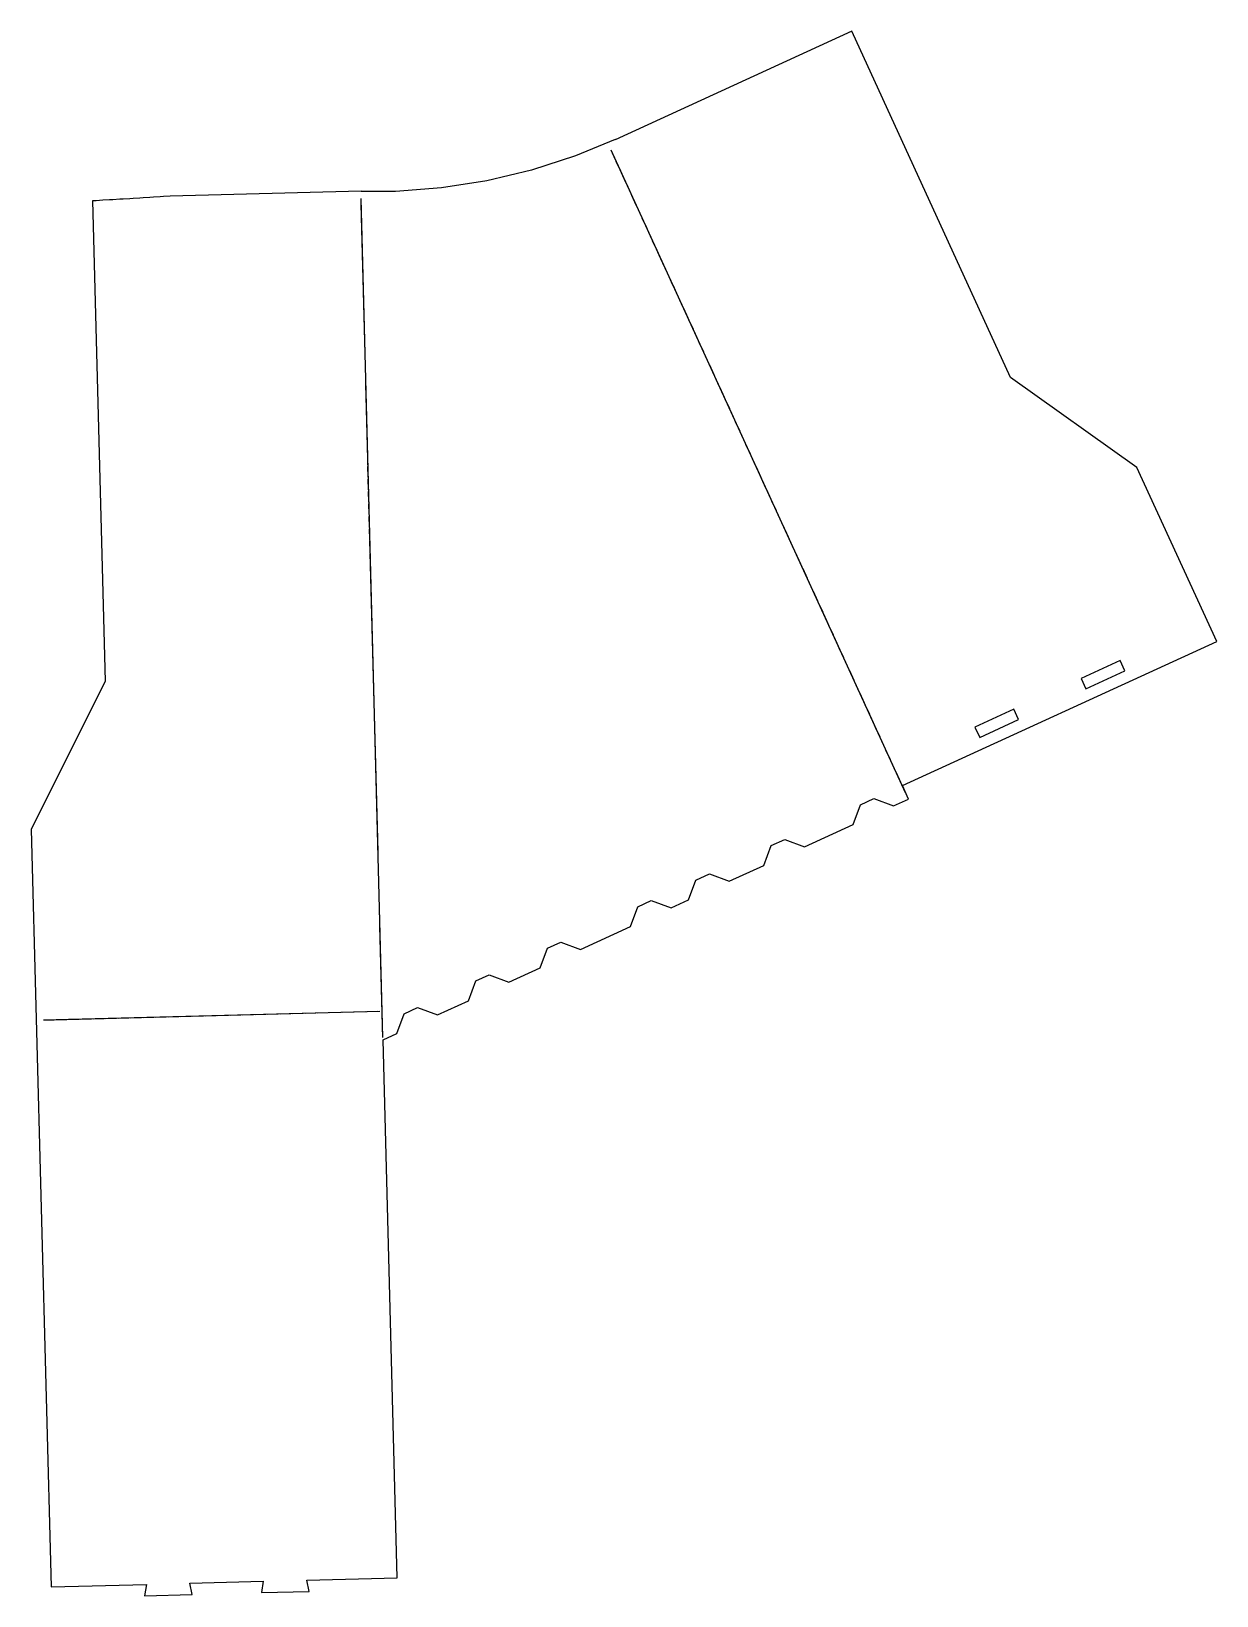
# Model space of a CAD drawing. Header units: metres. Extents: x 0 to 333, y 0 to 440.
import ezdxf

# ---------------------------------------------------------------- set-up
doc = ezdxf.new("R2010")
doc.units = ezdxf.units.M

msp = doc.modelspace()

# ---------------------------------------------------------------- linework, layer by layer
at = {"layer": 'CUT'}
for points in [[(-0.07546, 215.36181), (5.47448, 2.41284), (32.27508, 3.11132), (31.79354, -0.07731), (45.16802, 0.27126), (44.52105, 3.43048), (65.12368, 3.96743), (64.64215, 0.7788), (78.01663, 1.12737), (77.36966, 4.28659), (102.79572, 4.94925), (98.85402, 156.19073), (102.69893, 157.95226), (104.76792, 163.51996), (108.52978, 165.24344), (114.09748, 163.17445), (122.82087, 167.17104), (124.88986, 172.73874), (128.65172, 174.46222), (134.21942, 172.39323), (142.94282, 176.38982), (145.0118, 181.95752), (148.77366, 183.681), (154.34136, 181.61201), (168.39844, 188.0522), (170.46743, 193.6199), (174.22928, 195.34338), (179.79699, 193.27439), (184.71675, 195.52836), (186.78574, 201.09606), (190.5476, 202.81954), (196.1153, 200.75055), (205.89383, 205.23055), (207.96282, 210.79825), (211.72468, 212.52173), (217.29238, 210.45274), (230.94333, 216.70686), (233.01232, 222.27457), (236.77417, 223.99804), (242.34187, 221.92906), (246.55211, 223.85796), (244.80275, 227.6763), (333.17404, 268.16322), (310.74515, 317.11903), (275.17428, 342.38422), (230.58277, 439.71466), (164.04077, 409.22874), (164.02667, 409.26117), (152.89989, 404.68027), (140.58932, 400.70369), (128.00599, 397.69984), (115.22664, 395.68704), (102.32919, 394.67756), (92.63851, 394.67756), (92.6363, 394.76221), (38.96699, 393.36347), (37.07449, 393.24447), (36.12892, 393.18526), (34.23774, 393.06734), (33.29213, 393.00863), (31.40089, 392.89168), (30.45525, 392.83344), (28.56394, 392.71744), (27.61827, 392.65967), (25.7269, 392.5446), (24.7812, 392.48729), (22.88976, 392.37313), (21.94403, 392.31627), (20.05254, 392.20299), (18.16101, 392.0903), (17.1428, 392.02987), (20.66195, 257.0016), (-0.07546, 215.36181)], [(295.06806, 257.79983), (296.41131, 254.86789), (307.36632, 259.88688), (306.02307, 262.81882), (295.06806, 257.79983)], [(265.19428, 244.11329), (266.53754, 241.18135), (277.49255, 246.20034), (276.14929, 249.13228), (265.19428, 244.11329)]]:
    msp.add_lwpolyline(points, close=True, dxfattribs=at)
at = {"layer": 'SCORE'}
for p, q in [((162.84043, 406.39641), (164.08997, 403.66902)), ((164.29823, 403.21445), (165.54777, 400.48707)), ((165.75603, 400.0325), (167.00557, 397.30511)), ((167.21382, 396.85055), (168.46337, 394.12316)), ((92.65144, 391.30279), (92.61539, 392.68596)), ((168.67162, 393.6686), (169.92116, 390.94121)), ((92.74263, 387.80398), (92.66447, 390.80296)), ((92.83381, 384.30517), (92.75565, 387.30415)), ((170.12942, 390.48664), (171.37896, 387.75925)), ((171.58722, 387.30469), (172.83676, 384.5773)), ((92.925, 380.80635), (92.84684, 383.80534)), ((173.04502, 384.12274), (174.29456, 381.39535)), ((93.01619, 377.30754), (92.93803, 380.30652)), ((174.50281, 380.94078), (175.75235, 378.21339)), ((93.10737, 373.80873), (93.02921, 376.80771)), ((175.96061, 377.75883), (177.21015, 375.03144)), ((177.41841, 374.57688), (178.66795, 371.84949)), ((93.19856, 370.30992), (93.1204, 373.3089)), ((93.28975, 366.81111), (93.21159, 369.81009)), ((178.87621, 371.39492), (180.12575, 368.66753)), ((93.38093, 363.31229), (93.30277, 366.31128)), ((180.334, 368.21297), (181.58355, 365.48558)), ((181.7918, 365.03102), (183.04134, 362.30363)), ((93.47212, 359.81348), (93.39396, 362.81246)), ((183.2496, 361.84906), (184.49914, 359.12168)), ((93.56331, 356.31467), (93.48515, 359.31365)), ((184.7074, 358.66711), (185.95694, 355.93972)), ((93.6545, 352.81586), (93.57634, 355.81484)), ((93.74568, 349.31705), (93.66752, 352.31603)), ((186.1652, 355.48516), (187.41474, 352.75777)), ((187.62299, 352.3032), (188.87253, 349.57582)), ((93.83687, 345.81824), (93.75871, 348.81722)), ((189.08079, 349.12125), (190.33033, 346.39386)), ((93.92806, 342.31942), (93.8499, 345.31841)), ((190.53859, 345.9393), (191.78813, 343.21191)), ((94.01924, 338.82061), (93.94108, 341.81959)), ((191.99639, 342.75735), (193.24593, 340.02996)), ((193.45418, 339.57539), (194.70373, 336.848)), ((94.11043, 335.3218), (94.03227, 338.32078)), ((94.20162, 331.82299), (94.12346, 334.82197)), ((194.91198, 336.39344), (196.16152, 333.66605)), ((94.29281, 328.32418), (94.21464, 331.32316)), ((196.36978, 333.21149), (197.61932, 330.4841)), ((197.82758, 330.02953), (199.07712, 327.30214)), ((94.38399, 324.82536), (94.30583, 327.82435)), ((199.28538, 326.84758), (200.53492, 324.12019)), ((94.47518, 321.32655), (94.39702, 324.32553)), ((200.74317, 323.66563), (201.99271, 320.93824)), ((94.56637, 317.82774), (94.48821, 320.82672)), ((94.65755, 314.32893), (94.57939, 317.32791)), ((202.20097, 320.48367), (203.45051, 317.75629)), ((203.65877, 317.30172), (204.90831, 314.57433)), ((94.74874, 310.83012), (94.67058, 313.8291)), ((205.11657, 314.11977), (206.36611, 311.39238)), ((94.83993, 307.3313), (94.76177, 310.33029)), ((206.57436, 310.93781), (207.82391, 308.21043)), ((94.93111, 303.83249), (94.85295, 306.83147)), ((208.03216, 307.75586), (209.2817, 305.02847)), ((209.48996, 304.57391), (210.7395, 301.84652)), ((95.0223, 300.33368), (94.94414, 303.33266)), ((95.11349, 296.83487), (95.03533, 299.83385)), ((210.94776, 301.39195), (212.1973, 298.66457)), ((95.20468, 293.33606), (95.12652, 296.33504)), ((212.40556, 298.21), (213.6551, 295.48261)), ((213.86335, 295.02805), (215.11289, 292.30066)), ((95.29586, 289.83724), (95.2177, 292.83623)), ((215.32115, 291.8461), (216.57069, 289.11871)), ((95.38705, 286.33843), (95.30889, 289.33741)), ((216.77895, 288.66414), (218.02849, 285.93675)), ((95.47824, 282.83962), (95.40008, 285.8386)), ((95.56942, 279.34081), (95.49126, 282.33979)), ((218.23675, 285.48219), (219.48629, 282.7548)), ((219.69454, 282.30024), (220.94409, 279.57285)), ((95.66061, 275.842), (95.58245, 278.84098)), ((221.15234, 279.11828), (222.40188, 276.39089)), ((95.7518, 272.34318), (95.67364, 275.34217)), ((222.61014, 275.93633), (223.85968, 273.20894)), ((224.06794, 272.75438), (225.31748, 270.02699)), ((95.84299, 268.84437), (95.76482, 271.84335)), ((95.93417, 265.34556), (95.85601, 268.34454)), ((225.52574, 269.57242), (226.77528, 266.84504)), ((96.02536, 261.84675), (95.9472, 264.84573)), ((226.98353, 266.39047), (228.23307, 263.66308)), ((96.11655, 258.34794), (96.03839, 261.34692)), ((228.44133, 263.20852), (229.69087, 260.48113)), ((229.89913, 260.02656), (231.14867, 257.29918)), ((96.20773, 254.84913), (96.12957, 257.84811)), ((231.35693, 256.84461), (232.60647, 254.11722)), ((96.29892, 251.35031), (96.22076, 254.34929)), ((96.39011, 247.8515), (96.31195, 250.85048)), ((232.81472, 253.66266), (234.06427, 250.93527)), ((96.48129, 244.35269), (96.40313, 247.35167)), ((234.27252, 250.4807), (235.52206, 247.75332)), ((235.73032, 247.29875), (236.97986, 244.57136)), ((96.57248, 240.85388), (96.49432, 243.85286)), ((237.18812, 244.1168), (238.43766, 241.38941)), ((96.66367, 237.35507), (96.58551, 240.35405)), ((238.64592, 240.93485), (239.89546, 238.20746)), ((240.10371, 237.75289), (241.35325, 235.0255)), ((96.75486, 233.85625), (96.6767, 236.85524)), ((96.84604, 230.35744), (96.76788, 233.35642)), ((241.56151, 234.57094), (242.81105, 231.84355)), ((96.93723, 226.85863), (96.85907, 229.85761)), ((243.01931, 231.38899), (244.26885, 228.6616)), ((97.02842, 223.35982), (96.95026, 226.3588)), ((244.47711, 228.20703), (245.61966, 225.71316)), ((97.1196, 219.86101), (97.04144, 222.85999)), ((97.21079, 216.36219), (97.13263, 219.36118)), ((97.30198, 212.86338), (97.22382, 215.86236)), ((97.39316, 209.36457), (97.315, 212.36355)), ((97.48435, 205.86576), (97.40619, 208.86474)), ((97.57554, 202.36695), (97.49738, 205.36593)), ((97.66673, 198.86813), (97.58857, 201.86712)), ((97.75791, 195.36932), (97.67975, 198.3683)), ((97.8491, 191.87051), (97.77094, 194.86949)), ((97.94029, 188.3717), (97.86213, 191.37068)), ((98.03147, 184.87289), (97.95331, 187.87187)), ((98.12266, 181.37407), (98.0445, 184.37306)), ((98.21385, 177.87526), (98.13569, 180.87424)), ((98.30504, 174.37645), (98.22687, 177.37543)), ((98.39622, 170.87764), (98.31806, 173.87662)), ((98.48741, 167.37883), (98.40925, 170.37781)), ((38.38498, 162.6862), (41.38396, 162.76436)), ((41.88379, 162.77738), (44.88277, 162.85554)), ((45.3826, 162.86857), (48.38158, 162.94673)), ((48.88141, 162.95976), (51.88039, 163.03792)), ((52.38022, 163.05094), (55.3792, 163.1291)), ((55.87904, 163.14213), (58.87802, 163.22029)), ((59.37785, 163.23332), (62.37683, 163.31148)), ((62.87666, 163.3245), (65.87564, 163.40266)), ((66.37547, 163.41569), (69.37445, 163.49385)), ((69.87428, 163.50688), (72.87326, 163.58504)), ((73.37309, 163.59807), (76.37208, 163.67623)), ((76.87191, 163.68925), (79.87089, 163.76741)), ((80.37072, 163.78044), (83.3697, 163.8586)), ((83.86953, 163.87163), (86.86851, 163.94979)), ((87.36834, 163.96281), (90.36732, 164.04097)), ((90.86715, 164.054), (93.86614, 164.13216)), ((94.36597, 164.14519), (97.36495, 164.22335)), ((97.86478, 164.23637), (97.94404, 164.23844)), ((98.5786, 163.88001), (98.50044, 166.879)), ((98.66978, 160.3812), (98.59162, 163.38018)), ((3.39686, 161.77432), (6.39584, 161.85249)), ((6.89567, 161.86551), (9.89465, 161.94367)), ((10.39448, 161.9567), (13.39346, 162.03486)), ((13.89329, 162.04789), (16.89227, 162.12605)), ((17.3921, 162.13907), (20.39109, 162.21723)), ((20.89092, 162.23026), (23.8899, 162.30842)), ((24.38973, 162.32145), (27.38871, 162.39961)), ((27.88854, 162.41263), (30.88752, 162.49079)), ((31.38735, 162.50382), (34.38633, 162.58198)), ((34.88616, 162.59501), (37.88515, 162.67317)), ((98.76097, 156.88239), (98.68281, 159.88137))]:
    msp.add_line(p, q, dxfattribs=at)
at = {"layer": 'SCORE2'}
for p, q in [((162.84043, 406.39641), (245.61966, 225.71316)), ((98.76097, 156.88239), (92.61539, 392.68596)), ((3.39686, 161.77432), (97.94404, 164.23844))]:
    msp.add_line(p, q, dxfattribs=at)

doc.saveas('drawing.dxf')
